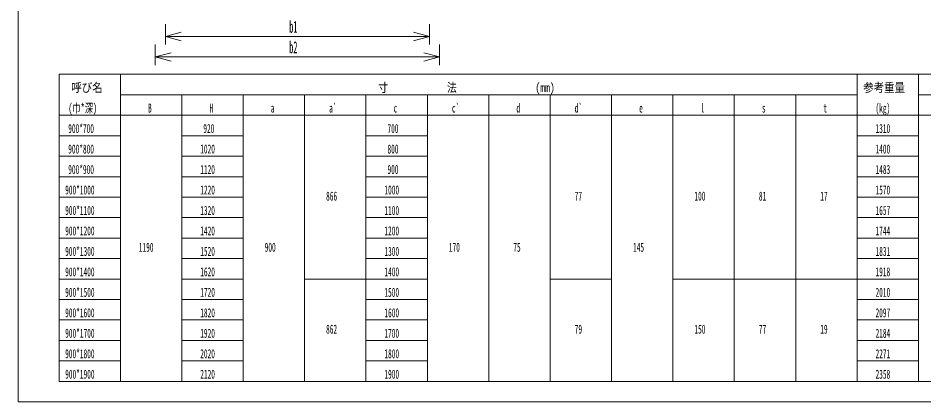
# Model space of a CAD drawing. Units: millimetres, scale not verified. Extents: x 255 to 7715, y 190 to 5500.
# Drawn here: x 255 to 4681, y 190 to 2064 of the extents above; entities that cross this region are included whole.
import ezdxf
from ezdxf.enums import TextEntityAlignment as Align

# ---------------------------------------------------------------- set-up
doc = ezdxf.new("R2010")
doc.units = ezdxf.units.MM
doc.header["$LTSCALE"] = 10
doc.layers.add('1', color=7, linetype='Continuous', lineweight=18)
doc.styles.add('ＭＳ ゴシック', font='')
doc.styles.get('ＭＳ ゴシック').set_extended_font_data('MS Gothic')

msp = doc.modelspace()

# ---------------------------------------------------------------- linework, layer by layer
at = {"layer": '1'}
for p, q in [((255, 5500), (255, 190)), ((975, 1935), (975, 2035)), ((975, 1975), (1052.27, 1995.71)), ((2265, 1975), (2187.73, 1995.71)), ((2265, 1935), (2265, 2035)), ((975, 1975), (2265, 1975)), ((975, 1975), (1052.27, 1954.29)), ((2265, 1975), (2187.73, 1954.29)), ((925, 1835), (925, 1935)), ((2315, 1835), (2315, 1935)), ((925, 1875), (1002.27, 1895.71)), ((925, 1875), (2315, 1875)), ((925, 1875), (1002.27, 1854.29)), ((2315, 1875), (2237.73, 1895.71)), ((2315, 1875), (2237.73, 1854.29)), ((455, 1790), (5855, 1790)), ((455, 690), (455, 1790)), ((455, 1790), (455, 290)), ((5855, 1790), (455, 1790)), ((755, 1790), (755, 690)), ((755, 1790), (755, 690)), ((4355, 1790), (4355, 690)), ((4655, 690), (4655, 1790)), ((755, 1690), (4355, 1690)), ((1055, 1690), (1055, 690)), ((1355, 690), (1355, 1690)), ((1655, 1690), (1655, 690)), ((1955, 690), (1955, 1690)), ((2255, 1690), (2255, 690)), ((2555, 690), (2555, 1690)), ((2855, 1690), (2855, 690)), ((3155, 690), (3155, 1690)), ((3455, 690), (3455, 1690)), ((3755, 690), (3755, 1690)), ((4055, 690), (4055, 1690)), ((4655, 1690), (5255, 1690)), ((455, 1590), (5855, 1590)), ((455, 1590), (5855, 1590)), ((455, 1490), (755, 1490)), ((1055, 1490), (1355, 1490)), ((1955, 1490), (2255, 1490)), ((4355, 1490), (4655, 1490)), ((455, 1390), (755, 1390)), ((1055, 1390), (1355, 1390)), ((2255, 1390), (1955, 1390)), ((4355, 1390), (4655, 1390)), ((455, 1290), (755, 1290)), ((1055, 1290), (1355, 1290)), ((1955, 1290), (2255, 1290)), ((4355, 1290), (4655, 1290)), ((455, 1190), (755, 1190)), ((1355, 1190), (1055, 1190)), ((2255, 1190), (1955, 1190)), ((4655, 1190), (4355, 1190)), ((455, 1090), (755, 1090)), ((1055, 1090), (1355, 1090)), ((1955, 1090), (2255, 1090)), ((4355, 1090), (4655, 1090)), ((455, 990), (755, 990)), ((1355, 990), (1055, 990)), ((2255, 990), (1955, 990)), ((4655, 990), (4355, 990)), ((455, 890), (755, 890)), ((1055, 890), (1355, 890)), ((1955, 890), (2255, 890)), ((4355, 890), (4655, 890)), ((455, 790), (755, 790)), ((1355, 790), (1055, 790)), ((1655, 790), (1955, 790)), ((2255, 790), (1955, 790)), ((2855, 790), (3155, 790)), ((3455, 790), (3755, 790)), ((3755, 790), (4055, 790)), ((4055, 790), (4355, 790)), ((4655, 790), (4355, 790)), ((455, 690), (755, 690)), ((755, 490), (755, 690)), ((1055, 490), (1055, 690)), ((1055, 690), (1355, 690)), ((1355, 690), (1355, 490)), ((1655, 490), (1655, 690)), ((1955, 690), (1955, 490)), ((1955, 690), (2255, 690)), ((2255, 690), (2255, 490)), ((2555, 690), (2555, 490)), ((2855, 490), (2855, 690)), ((3155, 690), (3155, 490)), ((3455, 690), (3455, 490)), ((3755, 490), (3755, 690)), ((4055, 690), (4055, 490)), ((4355, 490), (4355, 690)), ((4355, 690), (4655, 690)), ((4655, 690), (4655, 490)), ((455, 590), (755, 590)), ((1355, 590), (1055, 590)), ((2255, 590), (1955, 590)), ((4355, 590), (4655, 590)), ((455, 490), (755, 490)), ((755, 490), (755, 390)), ((1055, 390), (1055, 490)), ((1055, 490), (1355, 490)), ((1355, 490), (1355, 390)), ((1655, 390), (1655, 490)), ((1955, 490), (1955, 390)), ((1955, 490), (2255, 490)), ((2255, 390), (2255, 490)), ((2555, 490), (2555, 390)), ((2855, 390), (2855, 490)), ((3155, 490), (3155, 390)), ((3455, 390), (3455, 490)), ((3755, 490), (3755, 390)), ((4055, 390), (4055, 490)), ((4355, 490), (4355, 390)), ((4355, 490), (4655, 490)), ((4655, 390), (4655, 490)), ((455, 390), (755, 390)), ((755, 390), (755, 290)), ((1055, 390), (1055, 290)), ((1055, 390), (1355, 390)), ((1355, 290), (1355, 390)), ((1655, 390), (1655, 290)), ((1955, 390), (1955, 290)), ((1955, 390), (2255, 390)), ((2255, 390), (2255, 290)), ((2555, 390), (2555, 290)), ((2855, 390), (2855, 290)), ((3155, 390), (3155, 290)), ((3455, 390), (3455, 290)), ((3755, 390), (3755, 290)), ((4055, 390), (4055, 290)), ((4355, 390), (4355, 290)), ((4355, 390), (4655, 390)), ((4655, 390), (4655, 290)), ((455, 290), (5855, 290)), ((255, 190), (7715, 190))]:
    msp.add_line(p, q, dxfattribs=at)

# ---------------------------------------------------------------- texts
at = {"layer": '1', "style": 'ＭＳ ゴシック'}
for s, height, width, p in [('b1', 58.65, 0.5, (1580, 1975)), ('b2', 58.65, 0.5, (1580, 1875)), ('呼び名', 43.99, 0.85, (515, 1690)), ('寸\u3000\u3000    \u3000\u3000法\u3000        \u3000\u3000\u3000(mm)', 43.99, 0.8, (2015, 1690)), ('参考重量', 43.99, 0.85, (4385, 1690)), ('(巾*深)', 43.99, 0.65, (500, 1590)), ('B', 43.99, 0.5, (890, 1590)), ('H', 43.99, 0.5, (1190, 1590)), ('a`', 43.99, 0.5, (1775, 1590)), ('c`', 43.99, 0.5, (2375, 1590)), ('d', 43.99, 0.5, (2690, 1590)), ('d`', 43.99, 0.5, (2975, 1590)), ('l', 43.99, 0.5, (3590, 1590)), ('t', 43.99, 0.5, (4190, 1590)), ('(kg)', 43.99, 0.5, (4445, 1590)), ('a', 43.99, 0.5, (1490, 1590)), ('c', 43.99, 0.5, (2090, 1590)), ('e', 43.99, 0.5, (3290, 1590)), ('s', 43.99, 0.5, (3890, 1590)), ('900*700', 43.99, 0.5, (500, 1490)), ('920', 43.99, 0.5, (1160, 1490)), ('700', 43.99, 0.5, (2060, 1490)), ('1310', 43.99, 0.5, (4445, 1490)), ('900*800', 43.99, 0.5, (500, 1390)), ('1020', 43.99, 0.5, (1145, 1390)), ('800', 43.99, 0.5, (2060, 1390)), ('1400', 43.99, 0.5, (4445, 1390)), ('900*900', 43.99, 0.5, (500, 1290)), ('1120', 43.99, 0.5, (1145, 1290)), ('900', 43.99, 0.5, (2060, 1290)), ('1483', 43.99, 0.5, (4445, 1290)), ('900*1000', 43.99, 0.5, (485, 1190)), ('1220', 43.99, 0.5, (1145, 1190)), ('1000', 43.99, 0.5, (2045, 1190)), ('1570', 43.99, 0.5, (4445, 1190)), ('866', 43.99, 0.5, (1760, 1160)), ('77', 43.99, 0.5, (2975, 1160)), ('100', 43.99, 0.5, (3560, 1160)), ('81', 43.99, 0.5, (3875, 1160)), ('17', 43.99, 0.5, (4175, 1160)), ('900*1100', 43.99, 0.5, (485, 1090)), ('1320', 43.99, 0.5, (1145, 1090)), ('1100', 43.99, 0.5, (2045, 1090)), ('1657', 43.99, 0.5, (4445, 1090)), ('900*1200', 43.99, 0.5, (485, 990)), ('1420', 43.99, 0.5, (1145, 990)), ('1200', 43.99, 0.5, (2045, 990)), ('1744', 43.99, 0.5, (4445, 990)), ('900*1300', 43.99, 0.5, (485, 890)), ('1190', 43.99, 0.5, (845, 910)), ('1520', 43.99, 0.5, (1145, 890)), ('900', 43.99, 0.5, (1460, 910)), ('1300', 43.99, 0.5, (2045, 890)), ('170', 43.99, 0.5, (2360, 910)), ('75', 43.99, 0.5, (2675, 910)), ('145', 43.99, 0.5, (3260, 910)), ('1831', 43.99, 0.5, (4445, 890)), ('900*1400', 43.99, 0.5, (485, 790)), ('1620', 43.99, 0.5, (1145, 790)), ('1400', 43.99, 0.5, (2045, 790)), ('1918', 43.99, 0.5, (4445, 790)), ('900*1500', 43.99, 0.5, (485, 690)), ('1720', 43.99, 0.5, (1145, 690)), ('1500', 43.99, 0.5, (2045, 690)), ('2010', 43.99, 0.5, (4445, 690)), ('900*1600', 43.99, 0.5, (485, 590)), ('1820', 43.99, 0.5, (1145, 590)), ('1600', 43.99, 0.5, (2045, 590)), ('2097', 43.99, 0.5, (4445, 590)), ('900*1700', 43.99, 0.5, (485, 490)), ('1920', 43.99, 0.5, (1145, 490)), ('862', 43.99, 0.5, (1760, 510)), ('1700', 43.99, 0.5, (2045, 490)), ('79', 43.99, 0.5, (2975, 510)), ('150', 43.99, 0.5, (3560, 510)), ('77', 43.99, 0.5, (3875, 510)), ('19', 43.99, 0.5, (4175, 510)), ('2184', 43.99, 0.5, (4445, 490)), ('900*1800', 43.99, 0.5, (485, 390)), ('2020', 43.99, 0.5, (1145, 390)), ('1800', 43.99, 0.5, (2045, 390)), ('2271', 43.99, 0.5, (4445, 390)), ('900*1900', 43.99, 0.5, (485, 290)), ('2120', 43.99, 0.5, (1145, 290)), ('1900', 43.99, 0.5, (2045, 290)), ('2358', 43.99, 0.5, (4445, 290))]:
    msp.add_text(s, height=height, dxfattribs=dict(at, width=width)).set_placement(p, align=Align.BOTTOM_LEFT)

doc.saveas('drawing.dxf')
